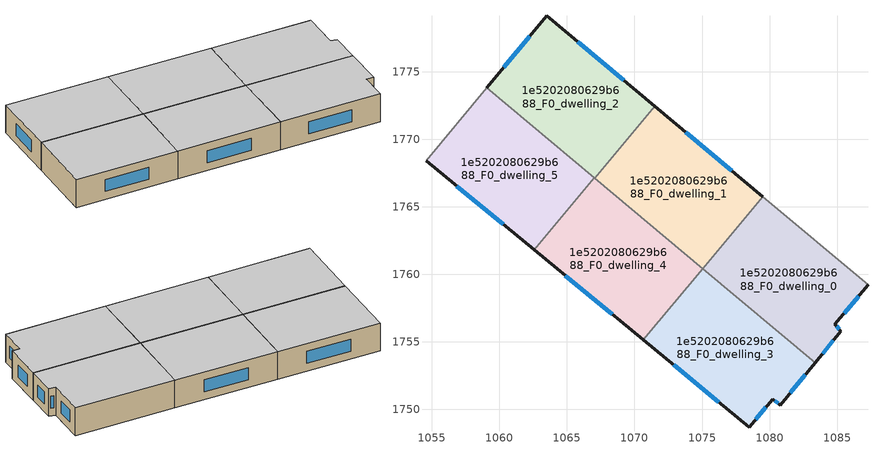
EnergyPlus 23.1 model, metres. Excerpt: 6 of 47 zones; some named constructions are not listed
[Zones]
1e5202080629b688_F0_dwelling_0
 floor ground (EU_floor_Construction): 1087.28,1759.23 1084.83,1756.3 1085.26,1755.78 1083.38,1753.47 1075.05,1760.43 1079.5,1765.75 z0
 wall outside (EU_wall_Construction): 1083.38,1753.47 1085.26,1755.78 1084.83,1756.3 1087.28,1759.23 z0:3
 wall adiabatic (EU_wall_Construction): 1087.28,1759.23 1079.5,1765.75 z0:3
 wall to 1e5202080629b688_F0_dwelling_3 (EU_wall_Construction): 1075.06,1760.42 1083.38,1753.47 z0:3
 wall to 1e5202080629b688_F0_dwelling_1 (EU_wall_Construction): 1079.5,1765.75 1075.05,1760.43 z0:3
 window (EU_Window_Construction): 1085.53,1757.13 1086.58,1758.39 / 1085.14,1755.93 1084.95,1756.15 / 1083.91,1754.13 1084.72,1755.12 z0.86:2.14
 ceiling to 1e5202080629b688_F1_dwelling_0 (EU_floor_Construction): 1085.26,1755.78 1084.83,1756.3 1087.28,1759.23 1079.5,1765.75 1075.05,1760.43 1083.38,1753.47 z3
1e5202080629b688_F0_dwelling_1
 floor ground (EU_floor_Construction): 1079.5,1765.75 1075.05,1760.43 1067.05,1767.11 1071.5,1772.44 z0
 wall outside (EU_wall_Construction): 1079.5,1765.75 1071.5,1772.44 z0:3
 wall to 1e5202080629b688_F0_dwelling_2 (EU_wall_Construction): 1071.5,1772.44 1067.05,1767.11 z0:3
 wall to 1e5202080629b688_F0_dwelling_4 (EU_wall_Construction): 1067.05,1767.11 1075.05,1760.43 z0:3
 window (EU_Window_Construction): 1077.21,1767.66 1073.79,1770.53 z0.86:2.14
 ceiling to 1e5202080629b688_F1_dwelling_1 (EU_floor_Construction): 1075.05,1760.43 1079.5,1765.75 1071.5,1772.44 1067.05,1767.11 z3
1e5202080629b688_F0_dwelling_2
 floor ground (EU_floor_Construction): 1071.5,1772.44 1067.05,1767.11 1059.06,1773.79 1063.52,1779.13 z0
 wall outside (EU_wall_Construction): 1071.5,1772.44 1063.52,1779.13 1059.06,1773.79 z0:3
 wall to 1e5202080629b688_F0_dwelling_5 (EU_wall_Construction): 1059.06,1773.79 1067.02,1767.14 z0:3
 wall to 1e5202080629b688_F0_dwelling_4 (EU_wall_Construction): 1067.02,1767.14 1067.05,1767.11 z0:3
 window (EU_Window_Construction): 1062.25,1777.6 1060.34,1775.31 / 1069.22,1774.35 1065.8,1777.22 z0.86:2.14
 ceiling to 1e5202080629b688_F1_dwelling_2 (EU_floor_Construction): 1067.05,1767.11 1071.5,1772.44 1063.52,1779.13 1059.06,1773.79 z3
1e5202080629b688_F0_dwelling_3
 floor ground (EU_floor_Construction): 1083.38,1753.47 1080.8,1750.32 1080.22,1750.77 1078.48,1748.69 1070.65,1755.15 1075.06,1760.42 z0
 wall outside (EU_wall_Construction): 1070.65,1755.15 1078.48,1748.69 1080.22,1750.77 1080.8,1750.32 1083.38,1753.47 z0:3
 wall to 1e5202080629b688_F0_dwelling_4 (EU_wall_Construction): 1075.06,1760.42 1070.65,1755.15 z0:3
 window (EU_Window_Construction): 1081.53,1751.22 1082.64,1752.57 / 1080.38,1750.64 1080.63,1750.45 / 1078.97,1749.29 1079.72,1750.18 / 1072.89,1753.3 1076.24,1750.54 z0.86:2.14
 ceiling to 1e5202080629b688_F1_dwelling_3 (EU_floor_Construction): 1080.8,1750.32 1083.38,1753.47 1075.06,1760.42 1070.65,1755.15 1078.48,1748.69 1080.22,1750.77 z3
1e5202080629b688_F0_dwelling_4
 floor ground (EU_floor_Construction): 1075.06,1760.42 1070.65,1755.15 1062.57,1761.81 1067.02,1767.14 z0
 wall outside (EU_wall_Construction): 1062.57,1761.81 1070.65,1755.15 z0:3
 wall to 1e5202080629b688_F0_dwelling_5 (EU_wall_Construction): 1067.02,1767.14 1062.57,1761.81 z0:3
 window (EU_Window_Construction): 1064.88,1759.91 1068.34,1757.05 z0.86:2.14
 ceiling to 1e5202080629b688_F1_dwelling_4 (EU_floor_Construction): 1070.65,1755.15 1075.06,1760.42 1067.02,1767.14 1062.57,1761.81 z3
1e5202080629b688_F0_dwelling_5
 floor ground (EU_floor_Construction): 1067.02,1767.14 1062.57,1761.81 1054.57,1768.42 1059.06,1773.79 z0
 wall outside (EU_wall_Construction): 1054.57,1768.42 1062.57,1761.81 z0:3
 wall adiabatic (EU_wall_Construction): 1059.06,1773.79 1054.57,1768.42 z0:3
 window (EU_Window_Construction): 1056.86,1766.53 1060.29,1763.7 z0.86:2.14
 ceiling to 1e5202080629b688_F1_dwelling_5 (EU_floor_Construction): 1062.57,1761.81 1067.02,1767.14 1059.06,1773.79 1054.57,1768.42 z3
[SCHEDULE:FILE] Column Number=1; Rows to Skip at Top=0; Number of Hours of Data=8760; Column Separator=Comma; Interpolate to Timestep=No; Minutes per Item=60; Adjust Schedule for Daylight Savings=Yes
Name | File
EU_Step8_GainSchedule_1e5202080629b688_F4_dwelling_1_f000 | ../../schedules/1e5202080629b688/1e5202080629b688_F4_dwelling_1_f000_gain.csv
EU_Step8_GainSchedule_1e5202080629b688_F4_dwelling_2_f000 | ../../schedules/1e5202080629b688/1e5202080629b688_F4_dwelling_2_f000_gain.csv
EU_Step8_GainSchedule_1e5202080629b688_F4_dwelling_3_f000 | ../../schedules/1e5202080629b688/1e5202080629b688_F4_dwelling_3_f000_gain.csv
EU_Step8_GainSchedule_1e5202080629b688_F4_dwelling_4_f000 | ../../schedules/1e5202080629b688/1e5202080629b688_F4_dwelling_4_f000_gain.csv
EU_Step8_GainSchedule_1e5202080629b688_F4_dwelling_5_f000 | ../../schedules/1e5202080629b688/1e5202080629b688_F4_dwelling_5_f000_gain.csv
EU_Step8_GainSchedule_1e5202080629b688_F5_dwelling_0_f000 | ../../schedules/1e5202080629b688/1e5202080629b688_F5_dwelling_0_f000_gain.csv
EU_Step8_GainSchedule_1e5202080629b688_F5_dwelling_1_f000 | ../../schedules/1e5202080629b688/1e5202080629b688_F5_dwelling_1_f000_gain.csv
EU_Step8_GainSchedule_1e5202080629b688_F5_dwelling_2_f000 | ../../schedules/1e5202080629b688/1e5202080629b688_F5_dwelling_2_f000_gain.csv
EU_Step8_GainSchedule_1e5202080629b688_F5_dwelling_3_f000 | ../../schedules/1e5202080629b688/1e5202080629b688_F5_dwelling_3_f000_gain.csv
EU_Step8_GainSchedule_1e5202080629b688_F5_dwelling_4_f000 | ../../schedules/1e5202080629b688/1e5202080629b688_F5_dwelling_4_f000_gain.csv
EU_Step8_GainSchedule_1e5202080629b688_F5_dwelling_5_f000 | ../../schedules/1e5202080629b688/1e5202080629b688_F5_dwelling_5_f000_gain.csv
